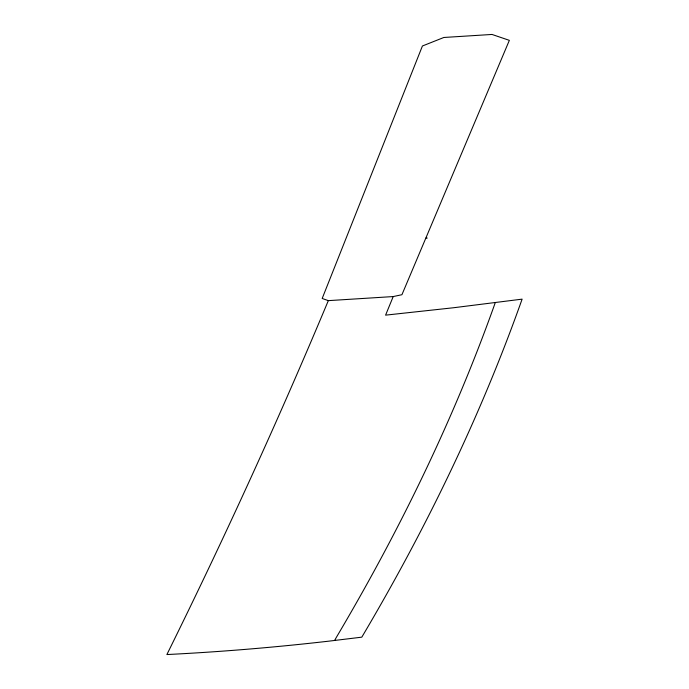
<?xml version="1.0" encoding="UTF-8"?>
<svg xmlns="http://www.w3.org/2000/svg" width="689" height="689" viewBox="0 0 689 689"><rect width="100%" height="100%" fill="white"/><g stroke="black" fill="none" stroke-linecap="round" stroke-linejoin="round"><path stroke-width="1.03" d="M495.27 302.643C453.827 419.205 399.422 530.918 336.396 637.282L334.604 640.477M393.212 296.563L385.582 315.149L453.715 307.725L522.116 299.138C480.345 416.888 425.457 529.738 361.803 637.161L328.989 641.14A1413.079 708.671 -14.1 0 1 166.884 654.55C224.321 538.273 278.287 420.281 328.326 300.637L393.212 296.563L401.928 294.711L509.352 40.35L492.006 34.45L443.854 37.473L422.417 45.991L322.185 298.466L328.326 300.637M425.819 238.161L427.24 238.067"/></g></svg>
